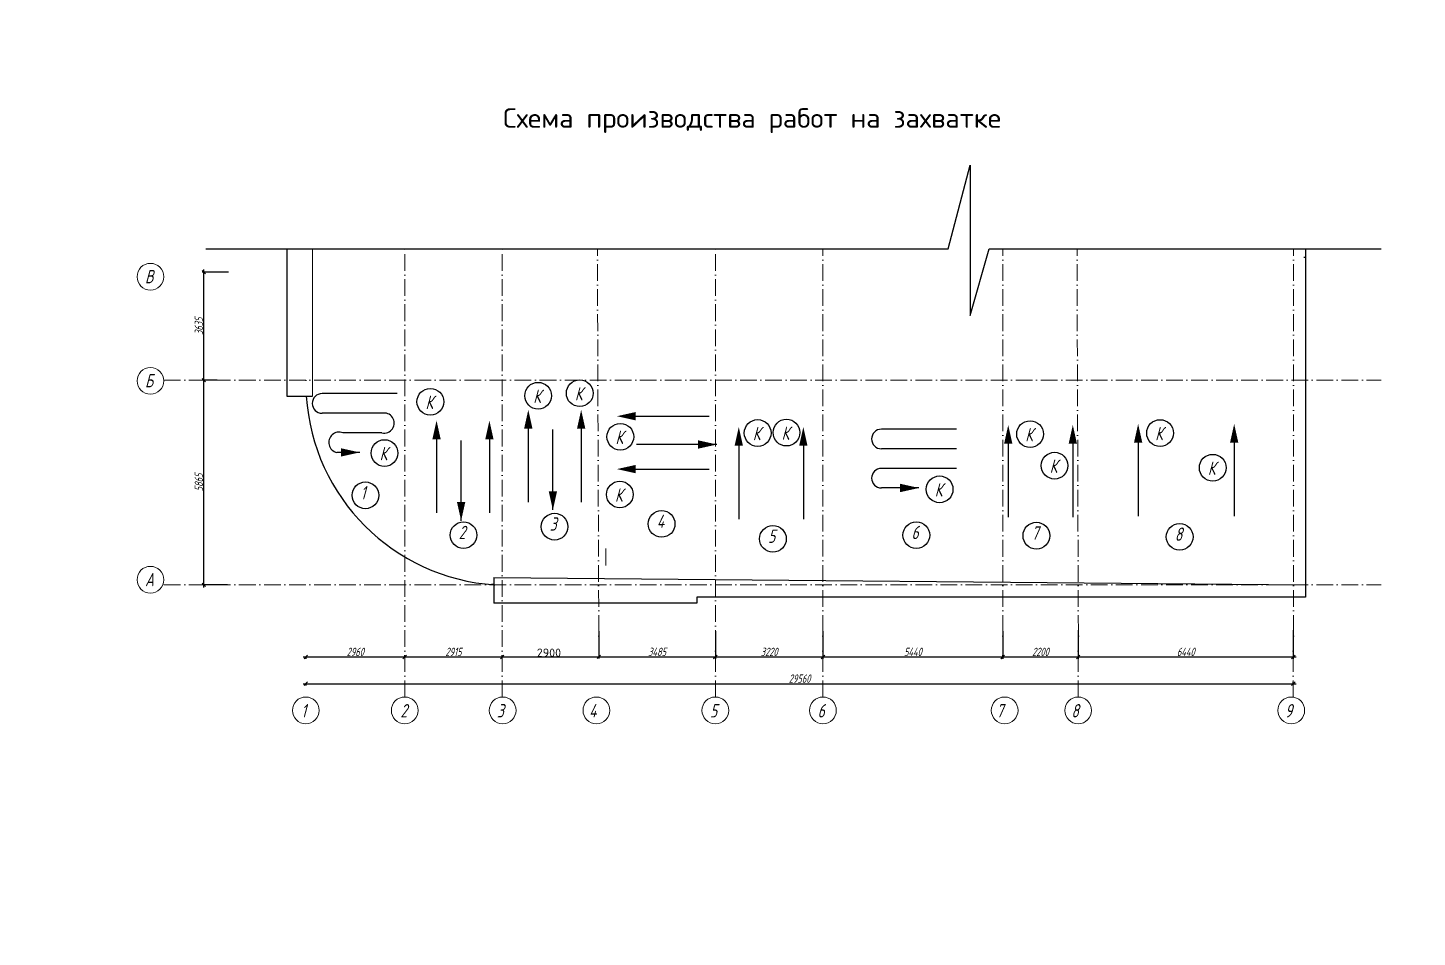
# Model space of a CAD drawing. Header units: millimetres. Extents: x 5763 to 12018931, y 39842 to 3600577.
# Drawn here: x 723639 to 823457, y 98956 to 164255 of the extents above; entities that cross this region are included whole.
import ezdxf

# ---------------------------------------------------------------- set-up
doc = ezdxf.new("R2010")
doc.units = ezdxf.units.MM
doc.linetypes.add('ACAD_ISO10W100', pattern=[18, 12, -3, 0, -3])
doc.layers.add('!Форматы', color=7, linetype='Continuous')
doc.layers.add('Архитектура', color=7, linetype='Continuous')
doc.styles.add('Arial', font='arialbi.ttf', dxfattribs={"height": 1.8})
doc.styles.add('MStandart', font='romans.shx', dxfattribs={"width": 0.85, "height": 3})
doc.styles.get("Standard").update_dxf_attribs({"font": 'romans.shx', "width": 0.7, "oblique": 15, "height": 500})
doc.styles.add('VSSP_ROMANS07', font='romans.shx', dxfattribs={"width": 0.7, "oblique": 15, "height": 250})
doc.dimstyles.new('1_100', dxfattribs={"dimtxt": 2.5, "dimasz": 2.5, "dimexe": 1.25, "dimexo": 0.625, "dimtad": 1, "dimlfac": 100, "dimtxsty": 'Arial', "dimblk": 'ARCHTICK', "dimcen": 2.5, "dimadec": 0, "dimazin": 0, "dimtfac": 1, "dimtmove": 0, "dimatfit": 3, "dimfxl": 1, "dimarcsym": 0})
doc.dimstyles.new('VSSP-100', dxfattribs={"dimscale": 100, "dimtxt": 2.5, "dimasz": 2.5, "dimexe": 1.25, "dimexo": 0.625, "dimtad": 1, "dimdec": 0, "dimrnd": 0.001, "dimzin": 1, "dimtxsty": 'VSSP_ROMANS07', "dimblk": 'OBLIQUE', "dimcen": 2.5, "dimdle": 2, "dimaunit": 1, "dimadec": 3, "dimazin": 2, "dimtfac": 1, "dimtdec": 0, "dimtix": 1, "dimtmove": 2, "dimatfit": 3, "dimldrblk": 'OBLIQUE', "dimfxl": 1.25, "dimtolj": 1, "dimtzin": 0, "dimarcsym": 0})

# ---------------------------------------------------------------- blocks, each defined once
blk = doc.blocks.new('_OBLIQUE')
at = {"color": 0, "linetype": 'ByBlock'}
blk.add_line((-0.5, -0.5), (0.5, 0.5), dxfattribs=at)
blk = doc.blocks.new('*D48')
at = {"layer": 'Defpoints', "color": 0, "transparency": 16777216}
for p in [(743611, 119080), (750717, 119080), (750717, 119080)]:
    blk.add_point(p, dxfattribs=at)
at = {"layer": 'Архитектура', "color": 0, "lineweight": -2, "transparency": 16777216}
for p, q in [((743411, 119080), (750917, 119080)), ((743611, 119080), (743611, 118955)), ((750717, 119080), (750717, 119205))]:
    blk.add_line(p, q, dxfattribs=at)
at = {"layer": 'Архитектура', "color": 0, "lineweight": -2, "transparency": 16777216, "xscale": 250, "yscale": 250, "zscale": 250, "rotation": 180}
blk.add_blockref('_OBLIQUE', (743611, 119080), dxfattribs=at)
at = {"layer": 'Архитектура', "color": 0, "lineweight": -2, "transparency": 16777216, "xscale": 250, "yscale": 250, "zscale": 250}
blk.add_blockref('_OBLIQUE', (750717, 119080), dxfattribs=at)
at = {"layer": 'Архитектура', "color": 0, "lineweight": 20, "transparency": 16777216, "insert": (747164, 119442), "char_height": 250, "attachment_point": 5, "style": 'VSSP_ROMANS07'}
blk.add_mtext('\\A1;{\\H2.4x;2960}', dxfattribs=at)
blk = doc.blocks.new('*D49')
at = {"layer": 'Defpoints', "color": 0, "transparency": 16777216}
for p in [(743611, 117160), (814557, 117160), (814557, 117160)]:
    blk.add_point(p, dxfattribs=at)
at = {"layer": 'Архитектура', "color": 0, "lineweight": -2, "transparency": 16777216}
for p, q in [((743411, 117160), (814757, 117160)), ((743611, 117160), (743611, 117035)), ((814557, 117160), (814557, 117285))]:
    blk.add_line(p, q, dxfattribs=at)
at = {"layer": 'Архитектура', "color": 0, "lineweight": -2, "transparency": 16777216, "xscale": 250, "yscale": 250, "zscale": 250, "rotation": 180}
blk.add_blockref('_OBLIQUE', (743611, 117160), dxfattribs=at)
at = {"layer": 'Архитектура', "color": 0, "lineweight": -2, "transparency": 16777216, "xscale": 250, "yscale": 250, "zscale": 250}
blk.add_blockref('_OBLIQUE', (814557, 117160), dxfattribs=at)
at = {"layer": 'Архитектура', "color": 0, "lineweight": 20, "transparency": 16777216, "insert": (779084, 117522), "char_height": 250, "attachment_point": 5, "style": 'VSSP_ROMANS07'}
blk.add_mtext('\\A1;{\\H2.4x;29560}', dxfattribs=at)
blk = doc.blocks.new('*D50')
at = {"layer": 'Defpoints', "color": 0, "transparency": 16777216}
for p in [(750717, 119080), (757715, 119080), (757715, 119080)]:
    blk.add_point(p, dxfattribs=at)
at = {"layer": 'Архитектура', "color": 0, "lineweight": -2, "transparency": 16777216}
for p, q in [((750517, 119080), (757915, 119080)), ((750717, 119080), (750717, 119205)), ((757715, 119080), (757715, 119205))]:
    blk.add_line(p, q, dxfattribs=at)
at = {"layer": 'Архитектура', "color": 0, "lineweight": -2, "transparency": 16777216, "xscale": 250, "yscale": 250, "zscale": 250, "rotation": 180}
blk.add_blockref('_OBLIQUE', (750717, 119080), dxfattribs=at)
at = {"layer": 'Архитектура', "color": 0, "lineweight": -2, "transparency": 16777216, "xscale": 250, "yscale": 250, "zscale": 250}
blk.add_blockref('_OBLIQUE', (757715, 119080), dxfattribs=at)
at = {"layer": 'Архитектура', "color": 0, "lineweight": 20, "transparency": 16777216, "insert": (754216, 119442), "char_height": 250, "width": 61153.46, "attachment_point": 5, "style": 'VSSP_ROMANS07'}
blk.add_mtext('\\A1;{\\H2.4x;2915}', dxfattribs=at)
blk = doc.blocks.new('*D45')
at = {"layer": 'Defpoints', "color": 0, "transparency": 16777216}
for p in [(736291, 138949), (736741, 138949), (738055, 124261)]:
    blk.add_point(p, dxfattribs=at)
at = {"layer": 'Архитектура', "color": 0, "lineweight": -2, "transparency": 16777216}
for p, q in [((736678, 138949), (736166, 138949)), ((736291, 124061), (736291, 139149)), ((737992, 124261), (736166, 124261))]:
    blk.add_line(p, q, dxfattribs=at)
at = {"layer": 'Архитектура', "color": 0, "lineweight": -2, "transparency": 16777216, "xscale": 250, "yscale": 250, "zscale": 250}
for p, rotation in [((736291, 138949), 90), ((736291, 124261), 270)]:
    blk.add_blockref('_OBLIQUE', p, dxfattribs=dict(at, rotation=rotation))
at = {"layer": 'Архитектура', "color": 0, "lineweight": 20, "transparency": 16777216, "insert": (735928, 131605), "char_height": 250, "width": 65299.15, "attachment_point": 5, "rotation": 90, "style": 'VSSP_ROMANS07'}
blk.add_mtext('\\A1;{\\H2.4x;5865}', dxfattribs=at)
blk = doc.blocks.new('*D46')
at = {"layer": 'Defpoints', "color": 0, "transparency": 16777216}
for p in [(736291, 146704), (738112, 146704), (737318, 138949)]:
    blk.add_point(p, dxfattribs=at)
at = {"layer": 'Архитектура', "color": 0, "lineweight": -2, "transparency": 16777216}
for p, q in [((736291, 138749), (736291, 146904)), ((738049, 146704), (736166, 146704)), ((737256, 138949), (736166, 138949))]:
    blk.add_line(p, q, dxfattribs=at)
at = {"layer": 'Архитектура', "color": 0, "lineweight": -2, "transparency": 16777216, "xscale": 250, "yscale": 250, "zscale": 250}
for p, rotation in [((736291, 146704), 90), ((736291, 138949), 270)]:
    blk.add_blockref('_OBLIQUE', p, dxfattribs=dict(at, rotation=rotation))
at = {"layer": 'Архитектура', "color": 0, "lineweight": 20, "transparency": 16777216, "insert": (735928, 142826), "char_height": 250, "attachment_point": 5, "rotation": 90, "style": 'VSSP_ROMANS07'}
blk.add_mtext('\\A1;{\\H2.4x;3635}', dxfattribs=at)
blk = doc.blocks.new('*D47')
at = {"layer": 'Defpoints', "color": 0, "transparency": 16777216}
for p in [(773035, 121000), (780765, 121000), (780765, 119080)]:
    blk.add_point(p, dxfattribs=at)
at = {"layer": 'Архитектура', "color": 0, "lineweight": -2, "transparency": 16777216}
for p, q in [((773035, 120937), (773035, 118955)), ((780765, 120937), (780765, 118955)), ((772835, 119080), (780965, 119080))]:
    blk.add_line(p, q, dxfattribs=at)
at = {"layer": 'Архитектура', "color": 0, "lineweight": -2, "transparency": 16777216, "xscale": 250, "yscale": 250, "zscale": 250, "rotation": 180}
blk.add_blockref('_OBLIQUE', (773035, 119080), dxfattribs=at)
at = {"layer": 'Архитектура', "color": 0, "lineweight": -2, "transparency": 16777216, "xscale": 250, "yscale": 250, "zscale": 250}
blk.add_blockref('_OBLIQUE', (780765, 119080), dxfattribs=at)
at = {"layer": 'Архитектура', "color": 0, "lineweight": 20, "transparency": 16777216, "insert": (776900, 119442), "char_height": 250, "width": 87154.5, "attachment_point": 5, "style": 'VSSP_ROMANS07'}
blk.add_mtext('\\A1;{\\H2.4x;3220}', dxfattribs=at)
blk = doc.blocks.new('*D54')
at = {"layer": 'Defpoints', "color": 0, "transparency": 16777216}
for p in [(793676, 121000), (799099, 121000), (799099, 119079)]:
    blk.add_point(p, dxfattribs=at)
at = {"layer": 'Архитектура', "color": 0, "lineweight": -2, "transparency": 16777216}
for p, q in [((793676, 120937), (793676, 118954)), ((799099, 120937), (799099, 118954)), ((793476, 119079), (799299, 119079))]:
    blk.add_line(p, q, dxfattribs=at)
at = {"layer": 'Архитектура', "color": 0, "lineweight": -2, "transparency": 16777216, "xscale": 250, "yscale": 250, "zscale": 250, "rotation": 180}
blk.add_blockref('_OBLIQUE', (793676, 119079), dxfattribs=at)
at = {"layer": 'Архитектура', "color": 0, "lineweight": -2, "transparency": 16777216, "xscale": 250, "yscale": 250, "zscale": 250}
blk.add_blockref('_OBLIQUE', (799099, 119079), dxfattribs=at)
at = {"layer": 'Архитектура', "color": 0, "lineweight": 20, "transparency": 16777216, "insert": (796387, 119442), "char_height": 250, "width": 65741.77, "attachment_point": 5, "style": 'VSSP_ROMANS07'}
blk.add_mtext('\\A1;{\\H2.4x;2200}', dxfattribs=at)
blk = doc.blocks.new('*D55')
at = {"layer": 'Defpoints', "color": 0, "transparency": 16777216}
for p in [(799099, 121000), (814557, 121000), (814557, 119080)]:
    blk.add_point(p, dxfattribs=at)
at = {"layer": 'Архитектура', "color": 0, "lineweight": -2, "transparency": 16777216}
for p, q in [((799099, 120937), (799099, 118955)), ((814557, 120937), (814557, 118955)), ((798899, 119080), (814757, 119080))]:
    blk.add_line(p, q, dxfattribs=at)
at = {"layer": 'Архитектура', "color": 0, "lineweight": -2, "transparency": 16777216, "xscale": 250, "yscale": 250, "zscale": 250, "rotation": 180}
blk.add_blockref('_OBLIQUE', (799099, 119080), dxfattribs=at)
at = {"layer": 'Архитектура', "color": 0, "lineweight": -2, "transparency": 16777216, "xscale": 250, "yscale": 250, "zscale": 250}
blk.add_blockref('_OBLIQUE', (814557, 119080), dxfattribs=at)
at = {"layer": 'Архитектура', "color": 0, "lineweight": 20, "transparency": 16777216, "insert": (806828, 119442), "char_height": 250, "width": 77202.16, "attachment_point": 5, "style": 'VSSP_ROMANS07'}
blk.add_mtext('\\A1;{\\H2.4x;6440}', dxfattribs=at)
blk = doc.blocks.new('*D51')
at = {"layer": 'Defpoints', "color": 0, "transparency": 16777216}
for p in [(764658, 121001), (773035, 119476), (773035, 119081)]:
    blk.add_point(p, dxfattribs=at)
at = {"layer": 'Архитектура', "color": 0, "lineweight": -2, "transparency": 16777216}
for p, q in [((764658, 120938), (764658, 118956)), ((764458, 119081), (773235, 119081)), ((773035, 119413), (773035, 118956))]:
    blk.add_line(p, q, dxfattribs=at)
at = {"layer": 'Архитектура', "color": 0, "lineweight": -2, "transparency": 16777216, "xscale": 250, "yscale": 250, "zscale": 250, "rotation": 180}
blk.add_blockref('_OBLIQUE', (764658, 119081), dxfattribs=at)
at = {"layer": 'Архитектура', "color": 0, "lineweight": -2, "transparency": 16777216, "xscale": 250, "yscale": 250, "zscale": 250}
blk.add_blockref('_OBLIQUE', (773035, 119081), dxfattribs=at)
at = {"layer": 'Архитектура', "color": 0, "lineweight": 20, "transparency": 16777216, "insert": (768846, 119443), "char_height": 250, "attachment_point": 5, "style": 'VSSP_ROMANS07', "bg_fill": 3, "box_fill_scale": 1.1, "bg_fill_color": 256, "bg_fill_true_color": 13158600, "bg_fill_transparency": 0}
blk.add_mtext('\\A1;{\\H2.4x;3485}', dxfattribs=at)
blk = doc.blocks.new('*D52')
at = {"layer": '!Форматы', "color": 0, "lineweight": -2, "transparency": 16777216}
for p, q in [((780565, 119079), (793883, 119079)), ((780765, 119079), (780765, 118954)), ((793683, 119079), (793683, 119204))]:
    blk.add_line(p, q, dxfattribs=at)
at = {"layer": 'Defpoints', "color": 0, "transparency": 16777216}
for p in [(780765, 119080), (793683, 119079), (793683, 119079)]:
    blk.add_point(p, dxfattribs=at)
at = {"layer": '!Форматы', "color": 0, "lineweight": -2, "transparency": 16777216, "xscale": 250, "yscale": 250, "zscale": 250, "rotation": 180}
blk.add_blockref('_OBLIQUE', (780765, 119079), dxfattribs=at)
at = {"layer": '!Форматы', "color": 0, "lineweight": -2, "transparency": 16777216, "xscale": 250, "yscale": 250, "zscale": 250}
blk.add_blockref('_OBLIQUE', (793683, 119079), dxfattribs=at)
at = {"layer": '!Форматы', "color": 0, "lineweight": 20, "transparency": 16777216, "insert": (787224, 119442), "char_height": 250, "attachment_point": 5, "style": 'VSSP_ROMANS07'}
blk.add_mtext('\\A1;{\\H2.4x;5440}', dxfattribs=at)
blk = doc.blocks.new('_ArchTick')
at = {"color": 0, "linetype": 'ByBlock', "const_width": 0.15}
blk.add_lwpolyline([(-0.5, -0.5), (0.5, 0.5)], dxfattribs=at)
blk = doc.blocks.new('*D53')
at = {"color": 0, "lineweight": -2, "ltscale": 100, "transparency": 16777216}
for p, q in [((757715, 119080), (757715, 119081)), ((757715, 119080), (764445, 119080)), ((764445, 119080), (764445, 119081))]:
    blk.add_line(p, q, dxfattribs=at)
at = {"layer": 'Defpoints', "color": 0, "ltscale": 100, "transparency": 16777216}
for p in [(757715, 119080), (764445, 119080), (764445, 119080)]:
    blk.add_point(p, dxfattribs=at)
at = {"color": 0, "lineweight": -2, "ltscale": 100, "transparency": 16777216, "xscale": 2.5, "yscale": 2.5, "zscale": 2.5, "rotation": 180}
blk.add_blockref('_ArchTick', (757715, 119080), dxfattribs=at)
at = {"color": 0, "lineweight": -2, "ltscale": 100, "transparency": 16777216, "xscale": 2.5, "yscale": 2.5, "zscale": 2.5}
blk.add_blockref('_ArchTick', (764445, 119080), dxfattribs=at)
at = {"color": 0, "ltscale": 100, "transparency": 16777216, "insert": (761080, 119380), "char_height": 1.8, "width": 558.51, "attachment_point": 5, "style": 'Arial'}
blk.add_mtext('{\\Fromans|c204;\\H333.33333x;2900}', dxfattribs=at)

msp = doc.modelspace()

# ---------------------------------------------------------------- linework, layer by layer
at = {"layer": '!Форматы', "lineweight": 20}
msp.add_line((744090.72784, 148390.27822), (744090.72784, 137809.45517), dxfattribs=at)
at = {"layer": '!Форматы', "color": 1, "lineweight": 20}
msp.add_line((744090.52247, 137809.45517), (743029.72247, 137809.45517), dxfattribs=at)
for p, q in [((789750.6469, 148390.27822), (791333.57187, 154387.73356)), ((791333.57187, 154387.73356), (791333.57187, 143603.4314)), ((736440.52287, 148390.27822), (789750.6469, 148390.27822)), ((791333.57187, 143603.4314), (792700.64263, 148390.27822)), ((792700.64263, 148390.27822), (820868.73579, 148390.27822)), ((743605.25623, 138949.1408), (743605.25623, 138896.39472)), ((742242.52247, 137809.45517), (744090.52247, 137809.45517)), ((750182.20159, 137985.98858), (744782.20159, 137985.98858)), ((749080.29598, 136579.01514), (744782.20159, 136579.01514)), ((759596.01431, 135969.06324), (759596.01431, 130200.09092)), ((763393.91591, 135969.06324), (763393.91591, 130200.09092)), ((766811.28067, 136364.89083), (772580.253, 136364.89083)), ((749080.29598, 135172.0417), (746270.99841, 135172.0417)), ((753003.75641, 135199.50188), (753003.75641, 129430.52955)), ((756801.65801, 135199.50188), (756801.65801, 129430.52955)), ((761362.83106, 129631.21503), (761362.83106, 135400.18736)), ((790361.43504, 135433.90249), (784961.43504, 135433.90249)), ((794075.58417, 134882.49175), (794075.58417, 129113.51942)), ((798714.67745, 134882.49175), (798714.67745, 129113.51942)), ((803408.18486, 134959.60748), (803408.18486, 129190.63515)), ((810307.34581, 134959.60748), (810307.34581, 129190.63515)), ((747482.20159, 133765.06826), (745836.77043, 133765.06826)), ((754770.57316, 128861.65367), (754770.57316, 134630.626)), ((773149.12888, 134333.80598), (767380.15655, 134333.80598)), ((774716.42852, 134740.71816), (774716.42852, 128971.74583)), ((779355.5218, 134740.71816), (779355.5218, 128971.74583)), ((790361.43504, 134026.92905), (784961.43504, 134026.92905)), ((766811.28067, 132566.98923), (772580.253, 132566.98923)), ((790361.43504, 132619.95561), (784961.43504, 132619.95561)), ((787661.43504, 131212.98217), (784961.43504, 131212.98217)), ((757108.43684, 124791.5408), (815442.52247, 124261.1408))]:
    msp.add_line(p, q)
for points in [[(759596.01431, 136818.28901, 0, 600, 0), (759596.01431, 135468.28901, 600, 600, 0)], [(763393.91591, 136818.28901, 0, 600, 0), (763393.91591, 135468.28901, 600, 600, 0)], [(753003.75641, 136048.72765, 0, 600, 0), (753003.75641, 134698.72765, 600, 600, 0)], [(756801.65801, 136048.72765, 0, 600, 0), (756801.65801, 134698.72765, 600, 600, 0)], [(765962.0549, 136364.89083, 0, 600, 0), (767312.0549, 136364.89083, 600, 600, 0)], [(774716.42852, 135589.94392, 0, 600, 0), (774716.42852, 134239.94392, 600, 600, 0)], [(779355.5218, 135589.94392, 0, 600, 0), (779355.5218, 134239.94392, 600, 600, 0)], [(794075.58417, 135731.71751, 0, 600, 0), (794075.58417, 134381.71751, 600, 600, 0)], [(798714.67745, 135731.71751, 0, 600, 0), (798714.67745, 134381.71751, 600, 600, 0)], [(803408.18486, 135808.83325, 0, 600, 0), (803408.18486, 134458.83325, 600, 600, 0)], [(810307.34581, 135808.83325, 0, 600, 0), (810307.34581, 134458.83325, 600, 600, 0)], [(747482.20159, 133765.06826, 0, 600, 0), (746132.20159, 133765.06826, 600, 600, 0)], [(773149.12888, 134333.80598, 0, 600, 0), (771799.12888, 134333.80598, 600, 600, 0)], [(765962.0549, 132566.98923, 0, 600, 0), (767312.0549, 132566.98923, 600, 600, 0)], [(761362.83106, 129631.21503, 0, 600, 0), (761362.83106, 130981.21503, 600, 600, 0)], [(787661.43504, 131212.98217, 0, 600, 0), (786311.43504, 131212.98217, 600, 600, 0)], [(754770.57316, 128861.65367, 0, 600, 0), (754770.57316, 130211.65367, 600, 600, 0)]]:
    msp.add_lwpolyline(points, format="xyseb")
for centre in [(760301.87765, 137834.8931), (763291.30381, 138016.45623), (752559.84089, 137401.44575), (766207.66905, 134888.51654), (776074.08805, 135157.84822), (778143.37059, 135186.16376), (795645.03827, 135079.55083), (804980.98161, 135156.03164), (749264.29777, 133720.3335), (797402.51096, 132814.31131), (808764.55681, 132664.26855), (789146.1074, 131115.44325), (747896.1948, 130684.64027), (766171.57804, 130742.52872), (754939.14884, 127826.53678), (761481.21327, 128433.23036), (769174.95484, 128633.4149), (787472.82321, 127825.08859), (777169.30254, 127558.19834), (796098.7951, 127786.46182), (806391.01222, 127702.63826)]:
    msp.add_circle(centre, 960)
for centre, radius, start, end in [((758118.863, 138731.54466), 14500.55706, 183.6458949191, 266.3043808917), ((744782.20159, 137282.50186), 703.48672, 90, 270), ((749239.73528, 135875.52842), 721.32826, 257.2301278898, 102.7698721102), ((746000.78635, 134484.9424), 738.32242, 68.5320256023, 257.164847075), ((784961.43504, 134730.41577), 703.48672, 90, 270), ((784961.43504, 131916.46889), 703.48672, 90, 270)]:
    msp.add_arc(centre, radius, start, end)
at = {"layer": 'Архитектура', "color": 7, "lineweight": 25}
for p, q in [((742242.52247, 148390.27822), (742242.52247, 137809.45517)), ((815322.40747, 147783.5408), (815442.40749, 147783.5408)), ((757108.43684, 124791.5408), (757108.43684, 122943.5408)), ((757108.43684, 124458.05574), (757108.43684, 122943.5408)), ((771714.51879, 122943.5408), (757108.43684, 122943.5408)), ((771714.51879, 122943.5408), (757108.43684, 122943.5408)), ((771714.51879, 123375.54077), (771714.51879, 122943.5408)), ((771714.51879, 123375.54077), (771714.51879, 122943.5408))]:
    msp.add_line(p, q, dxfattribs=at)
at = {"layer": 'Архитектура', "color": 7, "linetype": 'ACAD_ISO10W100', "lineweight": 20, "ltscale": 100}
for p, q in [((750716.69158, 116199.54105), (750716.69158, 148390.27822)), ((757714.615, 116199.54105), (757714.615, 148390.27822)), ((764667.79585, 119079.54105), (764557.70872, 148390.27822)), ((773034.52247, 116199.54105), (773034.52247, 148390.27822)), ((780764.92063, 119079.54105), (780764.92063, 148390.27822)), ((793682.82957, 119079.06672), (793677.62202, 148390.27822)), ((799118.01008, 119079.06672), (799015.544, 148390.27822)), ((814576.89212, 119079.06672), (814576.89212, 148390.27822)), ((733410.52287, 138949.1408), (820868.73579, 138949.1408)), ((733410.52287, 124261.1408), (820868.73579, 124261.1408)), ((780764.92063, 116199.54105), (780764.92063, 120999.5408)), ((799098.51476, 116199.54105), (799098.51476, 120999.5408)), ((814556.92247, 116199.54105), (814556.92247, 120999.5408))]:
    msp.add_line(p, q, dxfattribs=at)
at = {"layer": 'Архитектура', "color": 7, "lineweight": 18}
for p, q in [((765162.01213, 125656.46081), (765162.01213, 126856.45901)), ((765162.01213, 125656.46081), (765162.01213, 126856.45901)), ((757095.3672, 124314.60619), (756975.82383, 124325.06488))]:
    msp.add_line(p, q, dxfattribs=at)
at = {"layer": 'Архитектура', "color": 7, "lineweight": 25}
for points in [[(815442.52247, 148390.27822), (815442.52247, 138759.5408)], [(815442.52247, 138759.5408), (815442.52247, 123375.54077), (771714.51879, 123375.54077)]]:
    msp.add_lwpolyline(points, dxfattribs=at)
at = {"layer": 'Архитектура', "lineweight": 20}
msp.add_circle((732450.57773, 146379.5408), 960, dxfattribs=at)
at = {"layer": 'Архитектура', "color": 7, "lineweight": 20}
for centre in [(732450.52247, 138902.15053), (732450.52247, 124623.5408), (743610.51862, 115239.54105), (743610.51862, 115239.54105), (750716.69158, 115239.54105), (750716.69158, 115239.54105), (757754.2142, 115239.54105), (764489.41054, 115239.54105), (773034.52247, 115239.54105), (773034.52247, 115239.54105), (780764.92063, 115239.54105), (780764.92063, 115239.54105), (793818.51476, 115239.54105), (793818.51476, 115239.54105), (799098.51476, 115239.54105), (799098.51476, 115239.54105), (814410.51862, 115239.54105), (814410.51862, 115239.54105)]:
    msp.add_circle(centre, 960, dxfattribs=at)

# ---------------------------------------------------------------- texts
at = {"color": 7, "lineweight": 18, "ltscale": 0.5, "style": 'MStandart'}
msp.add_text('Схема производства работ на захватке', height=1400, dxfattribs=at).set_placement((757782.92664, 157076.86699))
at = {"char_height": 960, "attachment_point": 1}
for s, insert in [('К', (752211.90744, 137843.45649)), ('К', (759953.9442, 138276.90384)), ('К', (762943.37036, 138458.46696)), ('К', (765859.7356, 135330.52728)), ('К', (775726.1546, 135599.85895)), ('К', (777795.43714, 135628.1745)), ('К', (795297.10482, 135521.56156)), ('К', (804633.04816, 135598.04237)), ('К', (748916.36432, 134162.34423)), ('К', (797054.57751, 133256.32204)), ('К', (808416.62336, 133106.27928)), ('1', (747548.26135, 131355.99363)), ('К', (765823.64459, 131184.53946)), ('К', (788798.17395, 131557.45398)), ('3', (761133.27982, 129104.58372)), ('4', (768827.02139, 129304.76827)), ('2', (754591.21539, 128497.89014)), ('5', (776821.36909, 128229.55171)), ('6', (787124.88976, 128496.44196)), ('7', (795750.86165, 128457.81518)), ('8', (806043.07877, 128373.99163))]:
    msp.add_mtext_dynamic_manual_height_columns(s, width=1227.9810389, gutter_width=12.5, heights=[0], dxfattribs=dict(at, insert=insert))
at = {"layer": 'Архитектура', "lineweight": 20, "style": 'VSSP_ROMANS07', "oblique": 15, "width": 0.7}
msp.add_text('В', height=960, dxfattribs=at).set_placement((732061.77497, 145913.06776))
at = {"layer": 'Архитектура', "color": 7, "lineweight": 20, "style": 'VSSP_ROMANS07', "oblique": 15, "width": 0.7}
for s, p in [('Б', (732061.71971, 138435.67749)), ('А', (732061.71971, 124157.06776)), ('1', (743280.32317, 114735.64373)), ('2', (750410.06878, 114735.64373)), ('3', (757341.50979, 114735.64373)), ('4', (763960.06345, 114735.64373)), ('5', (772649.46468, 114735.64373)), ('6', (780379.86284, 114735.64373)), ('7', (793221.68702, 114735.64373)), ('8', (798611.1187, 114735.64373)), ('9', (813957.71914, 114735.64373))]:
    msp.add_text(s, height=960, dxfattribs=at).set_placement(p)

# ---------------------------------------------------------------- dimensions: what is measured, and where the dimension line sits
at = {"layer": '!Форматы', "color": 1, "lineweight": 20}
dim = msp.add_linear_dim(base=(793682.82957, 119079.06672), p1=(780764.92063, 119079.54105), p2=(793682.82957, 119079.06672), text='{\\H2.4x;5440}', dimstyle='VSSP-100', override={"dimfxlon": 1}, dxfattribs=at)
dim.commit()
dim.dimension.update_dxf_attribs({"geometry": '*D52', "text_midpoint": (787223.8751, 119441.56672)})
at = {"layer": 'Архитектура', "color": 7, "lineweight": 20}
for base, p1, p2, text, picture, middle in [((736290.52287, 138949.1408), (738054.52267, 124261.1408), (736740.52287, 138949.1408), '{\\H2.4x;5865}', '*D45', (735928.02287, 131605.1408)), ((736290.52287, 146703.5408), (737318.4059, 138949.1408), (738111.96429, 146703.5408), '{\\H2.4x;3635}', '*D46', (735928.02287, 142826.3408))]:
    dim = msp.add_linear_dim(base=base, p1=p1, p2=p2, angle=90, text=text, dimstyle='VSSP-100', override={"dimfxl": 100}, dxfattribs=at)
    dim.commit()
    dim.dimension.update_dxf_attribs({"geometry": picture, "text_midpoint": middle})
for base, p1, p2, text, override, picture, middle in [((780764.92063, 119079.54105), (773034.52247, 120999.5408), (780764.92063, 120999.5408), '{\\H2.4x;3220}', {"dimadec": 3, "dimfxl": 100}, '*D47', (776899.72155, 119442.04105)), ((799098.51476, 119079.06672), (793676.11598, 120999.5408), (799098.51476, 120999.5408), '{\\H2.4x;2200}', {"dimfxl": 100}, '*D54', (796387.31537, 119441.56672)), ((814556.92247, 119079.54105), (799098.51476, 120999.5408), (814556.92247, 120999.5408), '{\\H2.4x;6440}', {"dimfxl": 100}, '*D55', (806827.71862, 119442.04105)), ((757714.615, 119079.54105), (750716.69158, 119079.54105), (757714.615, 119079.54105), '{\\H2.4x;2915}', {"dimfxlon": 1}, '*D50', (754215.65329, 119442.04105)), ((750716.69158, 119079.54105), (743610.51862, 119079.54105), (750716.69158, 119079.54105), '{\\H2.4x;2960}', {"dimfxlon": 1}, '*D48', (747163.6051, 119442.04105)), ((814556.92247, 117159.54105), (743610.51862, 117159.54105), (814556.92247, 117159.54105), '{\\H2.4x;29560}', {"dimfxlon": 1}, '*D49', (779083.72054, 117522.04105))]:
    dim = msp.add_linear_dim(base=base, p1=p1, p2=p2, text=text, dimstyle='VSSP-100', override=override, dxfattribs=at)
    dim.commit()
    dim.dimension.update_dxf_attribs({"geometry": picture, "text_midpoint": middle})

# ---------------------------------------------------------------- next in the draw order: dimensions: what is measured, and where the dimension line sits
dim = msp.add_linear_dim(base=(773034.52247, 119080.72902), p1=(764657.55547, 121000.67421), p2=(773034.52247, 119475.9642), text='{\\H2.4x;3485}', dimstyle='VSSP-100', override={"dimtfill": 1, "dimtfillclr": 256}, dxfattribs=at)
dim.commit()
dim.dimension.update_dxf_attribs({"geometry": '*D51', "text_midpoint": (768846.03897, 119443.22902)})

# ---------------------------------------------------------------- next in the draw order: dimensions: what is measured, and where the dimension line sits
at = {"ltscale": 100}
dim = msp.add_linear_dim(base=(764444.92247, 119079.54105), p1=(757714.615, 119079.54105), p2=(764444.92247, 119079.54105), text='{\\Fromans|c204;\\H333.33333x;2900}', dimstyle='1_100', dxfattribs=at)
dim.commit()
dim.dimension.update_dxf_attribs({"geometry": '*D53', "text_midpoint": (761079.76873, 119380.16604)})

doc.saveas('drawing.dxf')
